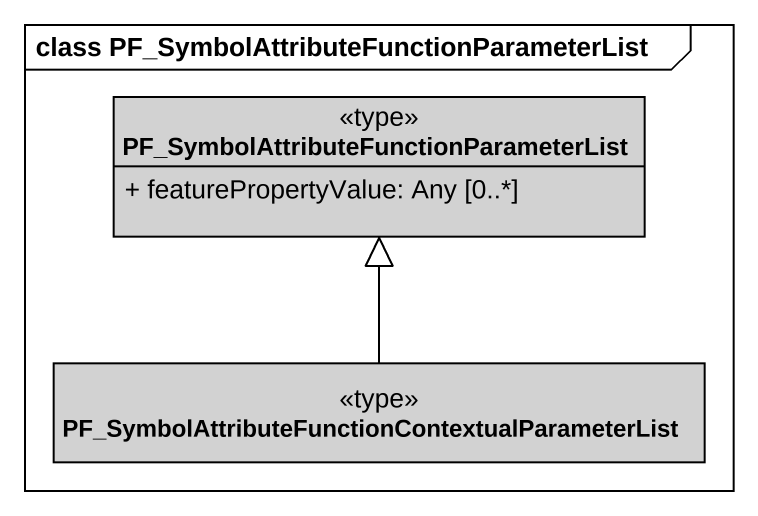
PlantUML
@startuml
mainframe class PF_SymbolAttributeFunctionParameterList
hide circle
hide empty members
skinparam classAttributeIconSize 0
class "PF_SymbolAttributeFunctionParameterList" as PF_SymbolAttributeFunctionPa <<type>> #D2D2D2 {
  + featurePropertyValue: Any [0..*]
}
class "PF_SymbolAttributeFunctionContextualParameterList" as PF_SymbolAttributeFunctionCo <<type>> #D2D2D2
PF_SymbolAttributeFunctionCo -up-|> PF_SymbolAttributeFunctionPa
@enduml
